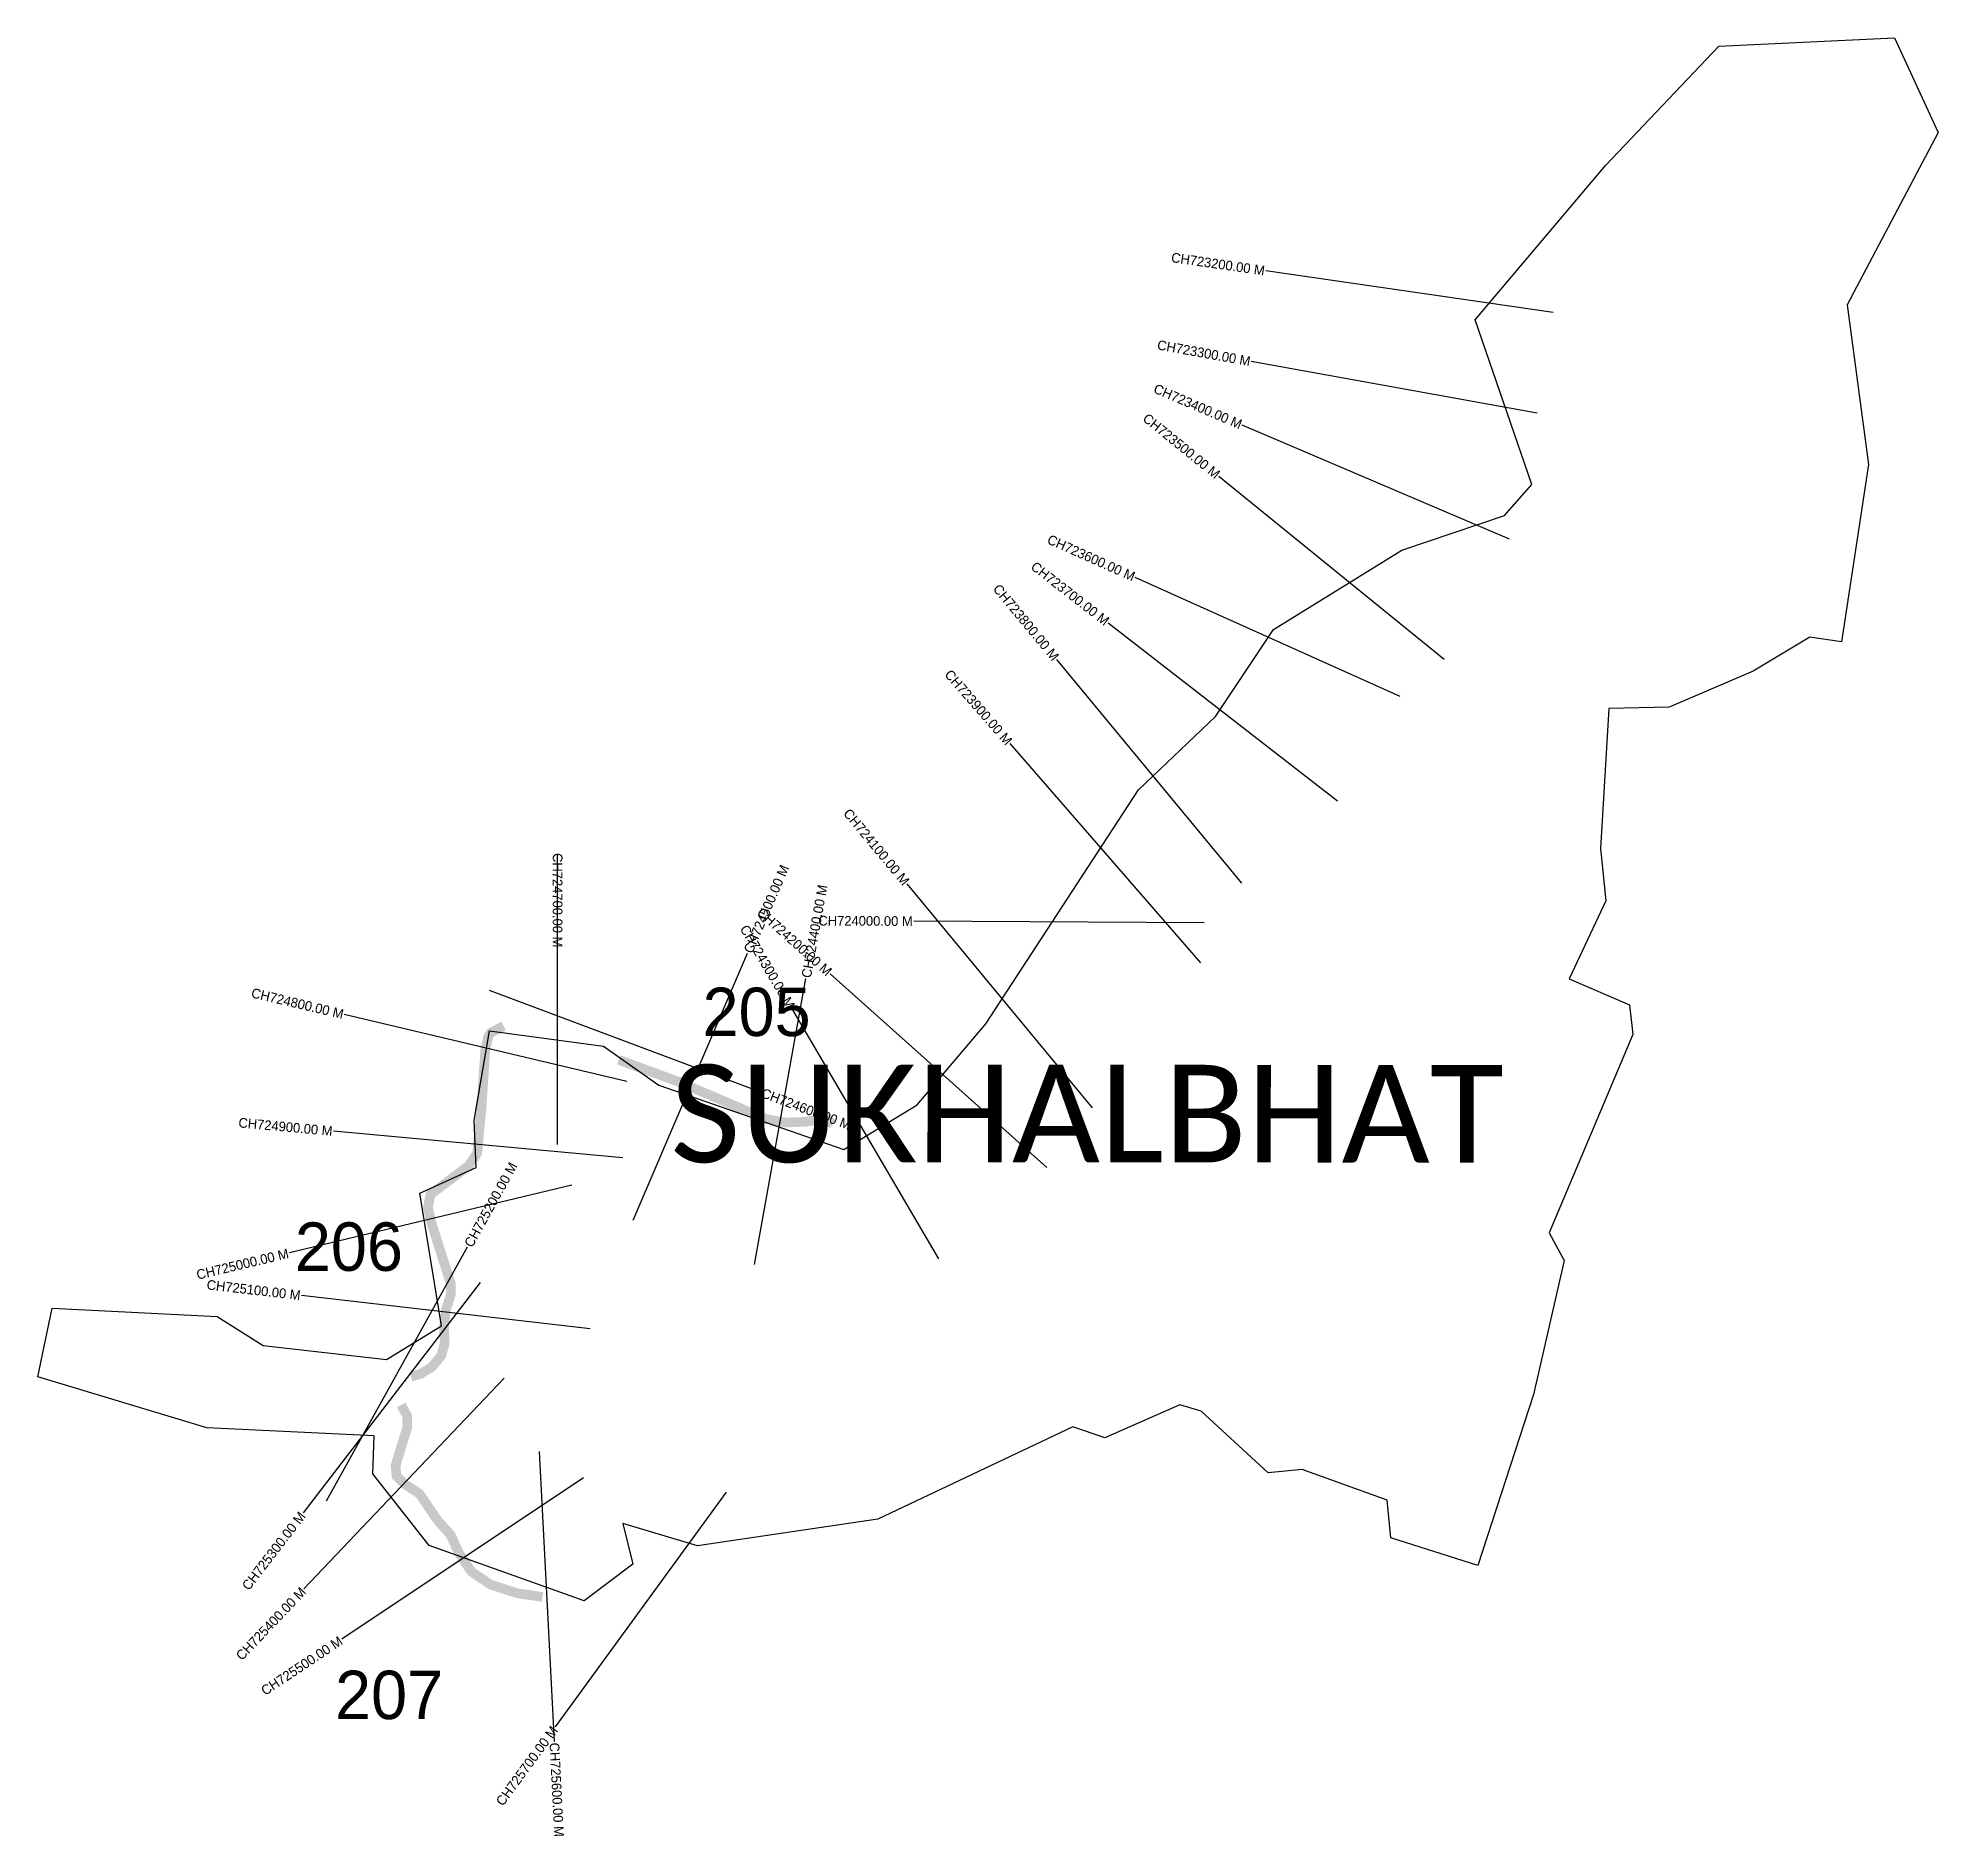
# Model space of a CAD drawing. Header units: metres. Extents: x 355371 to 357333, y 1740685 to 1742543.
import ezdxf
from ezdxf.enums import TextEntityAlignment as Align

# ---------------------------------------------------------------- set-up
doc = ezdxf.new("R2010")
doc.units = ezdxf.units.M
for name, color, linetype in [('CS', 134, 'Continuous'), ('CSMark', 6, 'Continuous'), ('UNPROTECTED', 10, 'Continuous'), ('VILLAGE NAME', 250, 'Continuous')]:
    doc.layers.add(name, color=color, linetype=linetype)

msp = doc.modelspace()

# ---------------------------------------------------------------- linework, layer by layer
at = {"color": 6}
for points in [[(357288.3, 1742542.5), (357333.3, 1742445), (357239.5, 1742267), (357261.5, 1742101.9), (357233.6, 1741918.8), (357200.9, 1741923.5), (357142.5, 1741888.5), (357055.8, 1741851.2), (356993.4, 1741850.1), (356984.6, 1741705.4), (356990.3, 1741651.3), (356952.3, 1741570.8), (357014.6, 1741543.9), (357018.1, 1741513.2), (356931.9, 1741308.4), (356947.1, 1741279.8), (356915.4, 1741141.3), (356858.2, 1740964.7), (356768.2, 1740993.2), (356764.3, 1741032.1), (356676.8, 1741063.9), (356641.5, 1741060.4), (356572.3, 1741124.1), (356550.2, 1741130.7), (356472.9, 1741096.5), (356440, 1741108), (356238.5, 1741012.6), (356052.2, 1740984.9), (355975.1, 1741008.1), (355985.6, 1740966.2), (355935.2, 1740928.4), (355775.3, 1740985.4), (355717, 1741059.6), (355718.5, 1741098.6), (355545.4, 1741106.8), (355371.2, 1741159.7), (355385.7, 1741230.5), (355556.1, 1741222.1), (355603.9, 1741191.9), (355731.1, 1741177.4), (355787.9, 1741212.4), (355765.5, 1741349.3), (355823.7, 1741376), (355821.5, 1741424.5), (355837.6, 1741516.9), (355955.2, 1741501.1), (356012.4, 1741460.8), (356203.5, 1741394.3), (356279.1, 1741440.4), (356349.9, 1741524.1), (356507.8, 1741766), (356587.2, 1741841.8), (356646.9, 1741931.4), (356779.7, 1742013.5), (356885.6, 1742049.2), (356913.8, 1742081.2), (356855.4, 1742251.5), (356990.1, 1742411), (357107.1, 1742533.9)], [(357107.1, 1742533.9), (357288.3, 1742542.5)]]:
    msp.add_lwpolyline(points, dxfattribs=at)
at = {"layer": 'CS'}
for p, q in [((356935.9, 1742258.9), (356639, 1742301.9)), ((356919.3, 1742155.1), (356624.1, 1742208.3)), ((356890.6, 1742024.8), (356614.7, 1742142.5)), ((356823.4, 1741900.4), (356590.5, 1742089.6)), ((356778, 1741862.5), (356504.2, 1741985.2)), ((356713.3, 1741754.3), (356476.3, 1741938.2)), ((356614.5, 1741669.4), (356423.2, 1741900.5)), ((356572, 1741587.4), (356375, 1741813.7)), ((355907.8, 1741399.6), (355907.8, 1741699.6)), ((356460.1, 1741437.6), (356268.7, 1741668.7)), ((356575.5, 1741628.7), (356275.5, 1741630.3)), ((355985.7, 1741321.4), (356103.8, 1741597.1)), ((356111.2, 1741275.6), (356164.2, 1741570.9)), ((356412.9, 1741375.8), (356189.4, 1741575.9)), ((355837.1, 1741559.1), (356117.9, 1741453.7)), ((355979.4, 1741464.6), (355687.5, 1741533.9)), ((356301.5, 1741281.5), (356149.7, 1741540.3)), ((355975, 1741385.8), (355676.3, 1741413.3)), ((355922.5, 1741357.5), (355630.8, 1741287.7)), ((355669.2, 1741031.6), (355814.7, 1741294)), ((355827.9, 1741256.9), (355645, 1741019.2)), ((355941.3, 1741209.3), (355643.3, 1741243.7)), ((355852.5, 1741158.3), (355645.9, 1740940.8)), ((355888.9, 1741082.4), (355904.3, 1740782.8)), ((355934.5, 1741055.3), (355684.9, 1740888.8)), ((356081.9, 1741040.5), (355905.3, 1740798))]:
    msp.add_line(p, q, dxfattribs=at)
at = {"layer": 'UNPROTECTED', "const_width": 10, "flags": 128}
for points in [[(355852, 1741522), (355844.9, 1741518.2), (355838.9, 1741515.2), (355836.3, 1741511.1), (355833.2, 1741498.1), (355830.9, 1741463.5), (355829.3, 1741438.7), (355826.5, 1741408.8), (355824.8, 1741390.7), (355816.2, 1741377.9), (355800.7, 1741366.2), (355786.9, 1741355.8), (355776.4, 1741347.9), (355773.9, 1741333.9), (355777.7, 1741318.1), (355782.5, 1741302.9), (355791.7, 1741274.1), (355797.4, 1741256.2), (355797.4, 1741244.2), (355792.6, 1741229.2), (355790.6, 1741212.2), (355791.1, 1741193.8), (355787.6, 1741181.6), (355778.2, 1741169.9), (355766.4, 1741162.7), (355756.3, 1741159.7)], [(356192, 1741420.3), (356187, 1741425.2), (356179.5, 1741425.5), (356163.5, 1741423.1), (356142.8, 1741422.3), (356122.5, 1741426), (356053.3, 1741455.6), (356032.7, 1741464.4), (355971, 1741487)], [(355746.2, 1741130.5), (355752.5, 1741119.1), (355752.3, 1741106.7), (355744.4, 1741081), (355740.4, 1741067.8), (355741.6, 1741056.8), (355750.3, 1741048.5), (355765.1, 1741038.9), (355770.4, 1741031.2), (355778.6, 1741019.1), (355783.8, 1741011.5), (355797.4, 1740996.2), (355805.2, 1740978.8), (355818.7, 1740958.5), (355838.2, 1740945.2), (355866.3, 1740936), (355892.2, 1740932.3)]]:
    msp.add_lwpolyline(points, dxfattribs=at)

# ---------------------------------------------------------------- texts
at = {"char_height": 50, "attachment_point": 1}
for s, width, heights, insert in [('\\pxt1;205', 70.183, [0], (356057.5, 1741561.6)), ('\\pxt1;206', 70.183, [0], (355636.5, 1741319.1)), ('\\pxt1;207', 245.603, [59.9], (355678, 1740856.1))]:
    msp.add_mtext_dynamic_manual_height_columns(s, width=width, gutter_width=1, heights=heights, dxfattribs=dict(at, insert=insert))
at = {"layer": 'CSMark'}
for s, rotation, p in [('CH723200.00 M', 351.7575, (356638, 1742302.1)), ('CH723300.00 M', 349.7697, (356623.1, 1742208.5)), ('CH723400.00 M', 336.8878, (356613.8, 1742142.9)), ('CH723500.00 M', 320.8986, (356589.8, 1742090.3)), ('CH723600.00 M', 335.8597, (356503.3, 1741985.6)), ('CH723700.00 M', 322.1833, (356475.5, 1741938.8)), ('CH723800.00 M', 309.5981, (356422.6, 1741901.3)), ('CH723900.00 M', 311.0422, (356374.4, 1741814.4)), ('CH724100.00 M', 309.6306, (356268.1, 1741669.4)), ('CH724300.00 M', 300.3999, (356149.2, 1741541.1)), ('CH724200.00 M', 318.1622, (356188.7, 1741576.5)), ('CH724000.00 M', 359.7011, (356274.5, 1741630.3)), ('CH724800.00 M', 346.6526, (355686.6, 1741534.1)), ('CH724900.00 M', 354.7376, (355675.3, 1741413.4)), ('CH725000.00 M', 13.4551, (355629.8, 1741287.4)), ('CH725100.00 M', 353.4163, (355642.3, 1741243.8)), ('CH725300.00 M', 52.417, (355644.4, 1741018.4)), ('CH725400.00 M', 46.4822, (355645.3, 1740940)), ('CH725500.00 M', 33.7021, (355684.1, 1740888.2)), ('CH725700.00 M', 53.9371, (355904.7, 1740797.2))]:
    msp.add_text(s, height=10, rotation=rotation, dxfattribs=at).set_placement(p, align=Align.MIDDLE_RIGHT)
for s, rotation, p in [('CH724700.00 M', 270, (355907.8, 1741700.6)), ('CH724500.00 M', 66.8123, (356104.2, 1741598.1)), ('CH724400.00 M', 79.8281, (356164.4, 1741571.9)), ('CH724600.00 M', 339.4329, (356118.9, 1741453.4)), ('CH725200.00 M', 61.0045, (355815.2, 1741294.8)), ('CH725600.00 M', 272.9428, (355904.4, 1740781.8))]:
    msp.add_text(s, height=10, rotation=rotation, dxfattribs=at).set_placement(p, align=Align.MIDDLE_LEFT)
at = {"layer": 'VILLAGE NAME', "insert": (356024.3, 1741482.1), "char_height": 100.855, "attachment_point": 1, "rotation": 359.9793}
msp.add_mtext_dynamic_manual_height_columns('{\\fCalibri|b0|i0|c0|p34;SUKHALBHAT}', width=995.212, gutter_width=504.3, heights=[0], dxfattribs=at)

doc.saveas('drawing.dxf')
